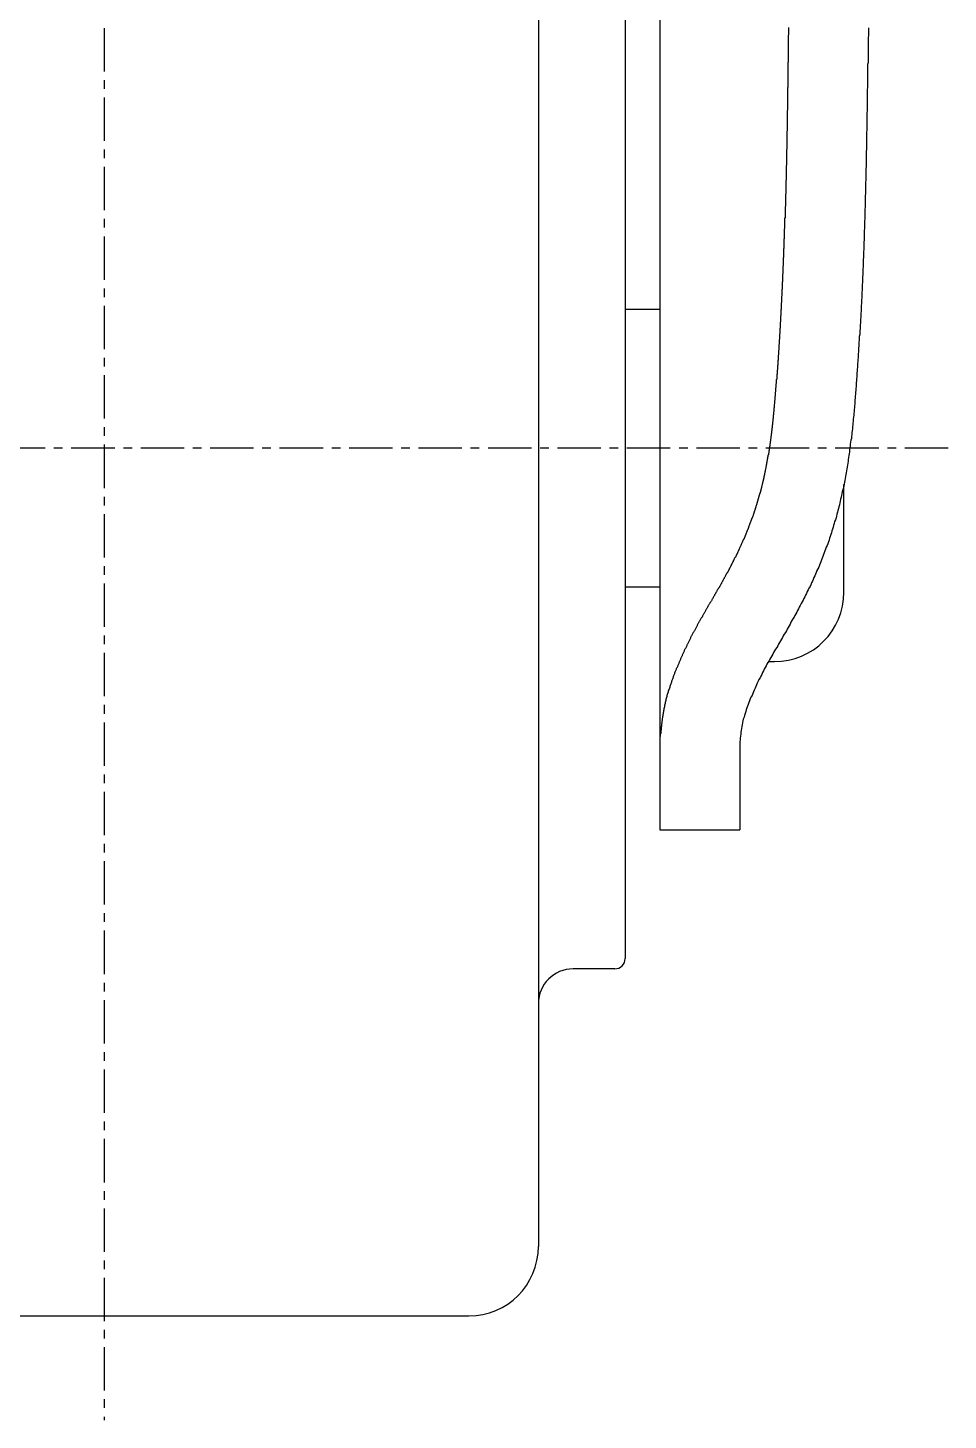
# Model space of a CAD drawing. Extents: x -3927 to -3717, y -591 to -307.
# Drawn here: x -3900 to -3873.5, y -493.6 to -453.49 of the extents above; entities that cross this region are included whole.
import ezdxf

# ---------------------------------------------------------------- set-up
doc = ezdxf.new("R2010")
doc.units = 0
doc.linetypes.add('CENTER', pattern=[2, 1.25, -0.25, 0.25, -0.25])
doc.layers.get('0').update_dxf_attribs({"linetype": 'CONTINUOUS'})
doc.layers.add('CENTER', color=1, linetype='CENTER')

msp = doc.modelspace()

# ---------------------------------------------------------------- linework, layer by layer
at = {"color": 7, "linetype": 'CONTINUOUS'}
for p, q in [((-3881.8, -425.799), (-3881.8, -476.599)), ((-3885.3, -442.599), (-3885.3, -488.599)), ((-3882.8, -450.899), (-3882.8, -480.299)), ((-3882.8, -461.599), (-3881.8, -461.599)), ((-3876.5, -469.749), (-3876.5, -466.646)), ((-3882.8, -469.599), (-3881.8, -469.599)), ((-3878.676, -471.749), (-3878.5, -471.749)), ((-3879.5, -474.118), (-3879.5, -476.599)), ((-3881.8, -476.599), (-3879.5, -476.599)), ((-3883.1, -480.599), (-3884.3, -480.599)), ((-3908.3, -490.599), (-3887.3, -490.599))]:
    msp.add_line(p, q, dxfattribs=at)
for points in [[(-3878.098, -453.481, 0), (-3878.098, -453.498, 0), (-3878.098, -453.514, 0), (-3878.098, -453.531, 0), (-3878.098, -453.547, 0), (-3878.098, -453.564, 0), (-3878.098, -453.581, 0), (-3878.098, -453.597, 0), (-3878.098, -453.614, 0), (-3878.098, -453.631, 0), (-3878.098, -453.647, 0), (-3878.098, -453.664, 0), (-3878.098, -453.68, 0), (-3878.098, -453.697, 0), (-3878.108, -453.714, 0), (-3878.108, -453.73, 0), (-3878.108, -453.747, 0), (-3878.108, -453.764, 0), (-3878.108, -453.78, 0), (-3878.108, -453.797, 0), (-3878.108, -453.814, 0), (-3878.108, -453.83, 0), (-3878.108, -453.847, 0), (-3878.108, -453.863, 0), (-3878.108, -453.88, 0), (-3878.108, -453.897, 0), (-3878.108, -453.913, 0), (-3878.108, -453.93, 0), (-3878.108, -453.946, 0), (-3878.108, -453.963, 0), (-3878.108, -453.98, 0), (-3878.108, -453.996, 0), (-3878.108, -454.013, 0), (-3878.108, -454.03, 0), (-3878.108, -454.046, 0), (-3878.108, -454.063, 0), (-3878.108, -454.079, 0), (-3878.108, -454.096, 0), (-3878.108, -454.113, 0), (-3878.108, -454.129, 0), (-3878.108, -454.146, 0), (-3878.108, -454.162, 0), (-3878.108, -454.179, 0), (-3878.108, -454.196, 0), (-3878.108, -454.212, 0), (-3878.108, -454.229, 0), (-3878.108, -454.245, 0), (-3878.108, -454.262, 0), (-3878.108, -454.279, 0), (-3878.108, -454.295, 0), (-3878.108, -454.312, 0), (-3878.108, -454.329, 0), (-3878.108, -454.345, 0), (-3878.108, -454.362, 0), (-3878.108, -454.378, 0), (-3878.108, -454.395, 0), (-3878.108, -454.411, 0), (-3878.108, -454.428, 0), (-3878.108, -454.445, 0), (-3878.108, -454.461, 0), (-3878.108, -454.478, 0), (-3878.118, -454.494, 0), (-3878.118, -454.511, 0), (-3878.118, -454.528, 0), (-3878.118, -454.544, 0), (-3878.118, -454.561, 0), (-3878.118, -454.577, 0), (-3878.118, -454.594, 0), (-3878.118, -454.611, 0), (-3878.118, -454.627, 0), (-3878.118, -454.644, 0), (-3878.118, -454.66, 0), (-3878.118, -454.677, 0), (-3878.118, -454.694, 0), (-3878.118, -454.71, 0), (-3878.118, -454.727, 0), (-3878.118, -454.743, 0), (-3878.118, -454.76, 0), (-3878.118, -454.776, 0), (-3878.118, -454.793, 0), (-3878.118, -454.81, 0), (-3878.118, -454.826, 0), (-3878.118, -454.843, 0), (-3878.118, -454.859, 0), (-3878.118, -454.876, 0), (-3878.118, -454.892, 0), (-3878.118, -454.909, 0), (-3878.118, -454.926, 0), (-3878.118, -454.942, 0), (-3878.118, -454.959, 0), (-3878.118, -454.975, 0), (-3878.118, -454.992, 0), (-3878.118, -455.008, 0), (-3878.118, -455.025, 0), (-3878.118, -455.042, 0), (-3878.118, -455.058, 0), (-3878.118, -455.075, 0), (-3878.118, -455.091, 0), (-3878.118, -455.108, 0), (-3878.118, -455.124, 0), (-3878.118, -455.141, 0), (-3878.118, -455.158, 0), (-3878.118, -455.174, 0), (-3878.118, -455.191, 0), (-3878.118, -455.207, 0), (-3878.128, -455.224, 0), (-3878.128, -455.24, 0), (-3878.128, -455.257, 0), (-3878.128, -455.273, 0), (-3878.128, -455.29, 0), (-3878.128, -455.307, 0), (-3878.128, -455.323, 0), (-3878.128, -455.34, 0), (-3878.128, -455.356, 0), (-3878.128, -455.373, 0), (-3878.128, -455.389, 0), (-3878.128, -455.406, 0), (-3878.128, -455.422, 0), (-3878.128, -455.439, 0), (-3878.128, -455.456, 0), (-3878.128, -455.472, 0), (-3878.128, -455.489, 0), (-3878.128, -455.505, 0), (-3878.128, -455.522, 0), (-3878.128, -455.538, 0), (-3878.128, -455.555, 0), (-3878.128, -455.571, 0), (-3878.128, -455.588, 0), (-3878.128, -455.604, 0), (-3878.128, -455.621, 0), (-3878.128, -455.637, 0), (-3878.128, -455.654, 0), (-3878.128, -455.671, 0), (-3878.128, -455.687, 0), (-3878.128, -455.704, 0), (-3878.128, -455.72, 0), (-3878.128, -455.737, 0), (-3878.128, -455.753, 0), (-3878.128, -455.77, 0), (-3878.128, -455.786, 0), (-3878.128, -455.803, 0), (-3878.128, -455.819, 0), (-3878.128, -455.836, 0), (-3878.128, -455.852, 0), (-3878.128, -455.869, 0), (-3878.138, -455.885, 0), (-3878.138, -455.902, 0), (-3878.138, -455.919, 0), (-3878.138, -455.935, 0), (-3878.138, -455.952, 0), (-3878.138, -455.968, 0), (-3878.138, -455.985, 0), (-3878.138, -456.001, 0), (-3878.138, -456.018, 0), (-3878.138, -456.034, 0), (-3878.138, -456.051, 0), (-3878.138, -456.067, 0), (-3878.138, -456.084, 0), (-3878.138, -456.1, 0), (-3878.138, -456.117, 0), (-3878.138, -456.133, 0), (-3878.138, -456.15, 0), (-3878.138, -456.166, 0), (-3878.138, -456.183, 0), (-3878.138, -456.199, 0), (-3878.138, -456.216, 0), (-3878.138, -456.232, 0), (-3878.138, -456.249, 0), (-3878.138, -456.265, 0), (-3878.138, -456.282, 0), (-3878.138, -456.298, 0), (-3878.138, -456.315, 0), (-3878.138, -456.331, 0), (-3878.138, -456.348, 0), (-3878.138, -456.364, 0), (-3878.138, -456.381, 0), (-3878.138, -456.397, 0), (-3878.138, -456.414, 0), (-3878.138, -456.43, 0), (-3878.138, -456.447, 0), (-3878.138, -456.463, 0), (-3878.148, -456.48, 0), (-3878.148, -456.496, 0), (-3878.148, -456.513, 0), (-3878.148, -456.529, 0), (-3878.148, -456.546, 0), (-3878.148, -456.562, 0), (-3878.148, -456.579, 0), (-3878.148, -456.595, 0), (-3878.148, -456.612, 0), (-3878.148, -456.628, 0), (-3878.148, -456.645, 0), (-3878.148, -456.661, 0), (-3878.148, -456.678, 0), (-3878.148, -456.694, 0), (-3878.148, -456.711, 0), (-3878.148, -456.727, 0), (-3878.148, -456.744, 0), (-3878.148, -456.76, 0), (-3878.148, -456.777, 0), (-3878.148, -456.793, 0), (-3878.148, -456.81, 0), (-3878.148, -456.826, 0), (-3878.148, -456.843, 0), (-3878.148, -456.859, 0), (-3878.148, -456.876, 0), (-3878.148, -456.892, 0), (-3878.148, -456.909, 0), (-3878.148, -456.925, 0), (-3878.148, -456.942, 0), (-3878.148, -456.958, 0), (-3878.148, -456.974, 0), (-3878.148, -456.991, 0), (-3878.158, -457.007, 0), (-3878.158, -457.024, 0), (-3878.158, -457.04, 0), (-3878.158, -457.057, 0), (-3878.158, -457.073, 0), (-3878.158, -457.09, 0), (-3878.158, -457.106, 0), (-3878.158, -457.123, 0), (-3878.158, -457.139, 0), (-3878.158, -457.156, 0), (-3878.158, -457.172, 0), (-3878.158, -457.189, 0), (-3878.158, -457.205, 0), (-3878.158, -457.222, 0), (-3878.158, -457.238, 0), (-3878.158, -457.254, 0), (-3878.158, -457.271, 0), (-3878.158, -457.287, 0), (-3878.158, -457.304, 0), (-3878.158, -457.32, 0), (-3878.158, -457.337, 0), (-3878.158, -457.353, 0), (-3878.158, -457.37, 0), (-3878.158, -457.386, 0), (-3878.158, -457.403, 0), (-3878.158, -457.419, 0), (-3878.158, -457.435, 0), (-3878.158, -457.452, 0), (-3878.168, -457.468, 0), (-3878.168, -457.485, 0), (-3878.168, -457.501, 0), (-3878.168, -457.518, 0), (-3878.168, -457.534, 0), (-3878.168, -457.551, 0), (-3878.168, -457.567, 0), (-3878.168, -457.583, 0), (-3878.168, -457.6, 0), (-3878.168, -457.616, 0), (-3878.168, -457.633, 0), (-3878.168, -457.649, 0), (-3878.168, -457.666, 0), (-3878.168, -457.682, 0), (-3878.168, -457.699, 0), (-3878.168, -457.715, 0), (-3878.168, -457.731, 0), (-3878.168, -457.748, 0), (-3878.168, -457.764, 0), (-3878.168, -457.781, 0), (-3878.168, -457.797, 0), (-3878.168, -457.814, 0), (-3878.168, -457.83, 0), (-3878.168, -457.846, 0), (-3878.168, -457.863, 0), (-3878.168, -457.879, 0), (-3878.178, -457.896, 0), (-3878.178, -457.912, 0), (-3878.178, -457.929, 0), (-3878.178, -457.945, 0), (-3878.178, -457.961, 0), (-3878.178, -457.978, 0), (-3878.178, -457.994, 0), (-3878.178, -458.011, 0), (-3878.178, -458.027, 0), (-3878.178, -458.044, 0), (-3878.178, -458.06, 0), (-3878.178, -458.076, 0), (-3878.178, -458.093, 0), (-3878.178, -458.109, 0), (-3878.178, -458.126, 0), (-3878.178, -458.142, 0), (-3878.178, -458.159, 0), (-3878.178, -458.175, 0), (-3878.178, -458.191, 0), (-3878.178, -458.208, 0), (-3878.178, -458.224, 0), (-3878.178, -458.241, 0), (-3878.178, -458.257, 0), (-3878.178, -458.273, 0), (-3878.188, -458.29, 0), (-3878.188, -458.306, 0), (-3878.188, -458.323, 0), (-3878.188, -458.339, 0), (-3878.188, -458.355, 0), (-3878.188, -458.372, 0), (-3878.188, -458.388, 0), (-3878.188, -458.405, 0), (-3878.188, -458.421, 0), (-3878.188, -458.437, 0), (-3878.188, -458.454, 0), (-3878.188, -458.47, 0), (-3878.188, -458.487, 0), (-3878.188, -458.503, 0), (-3878.188, -458.519, 0), (-3878.188, -458.536, 0), (-3878.188, -458.552, 0), (-3878.188, -458.569, 0), (-3878.188, -458.585, 0), (-3878.188, -458.601, 0), (-3878.188, -458.618, 0), (-3878.188, -458.634, 0), (-3878.198, -458.651, 0), (-3878.198, -458.667, 0), (-3878.198, -458.683, 0), (-3878.198, -458.7, 0), (-3878.198, -458.716, 0), (-3878.198, -458.733, 0), (-3878.198, -458.749, 0), (-3878.198, -458.765, 0), (-3878.198, -458.782, 0), (-3878.198, -458.798, 0), (-3878.198, -458.814, 0), (-3878.198, -458.831, 0), (-3878.198, -458.847, 0), (-3878.198, -458.864, 0), (-3878.198, -458.88, 0), (-3878.198, -458.896, 0), (-3878.198, -458.913, 0), (-3878.198, -458.929, 0), (-3878.198, -458.946, 0), (-3878.198, -458.962, 0), (-3878.208, -458.978, 0), (-3878.208, -458.995, 0), (-3878.208, -459.011, 0), (-3878.208, -459.027, 0), (-3878.208, -459.044, 0), (-3878.208, -459.06, 0), (-3878.208, -459.077, 0), (-3878.208, -459.093, 0), (-3878.208, -459.109, 0), (-3878.208, -459.126, 0), (-3878.208, -459.142, 0), (-3878.208, -459.158, 0), (-3878.208, -459.175, 0), (-3878.208, -459.191, 0), (-3878.208, -459.207, 0), (-3878.208, -459.224, 0), (-3878.208, -459.24, 0), (-3878.208, -459.257, 0), (-3878.208, -459.273, 0), (-3878.218, -459.289, 0), (-3878.218, -459.306, 0), (-3878.218, -459.322, 0), (-3878.218, -459.338, 0), (-3878.218, -459.355, 0), (-3878.218, -459.371, 0), (-3878.218, -459.387, 0), (-3878.218, -459.404, 0), (-3878.218, -459.42, 0), (-3878.218, -459.436, 0), (-3878.218, -459.453, 0), (-3878.218, -459.469, 0), (-3878.218, -459.486, 0), (-3878.218, -459.502, 0), (-3878.218, -459.518, 0), (-3878.218, -459.535, 0), (-3878.218, -459.551, 0), (-3878.218, -459.567, 0), (-3878.228, -459.584, 0), (-3878.228, -459.6, 0), (-3878.228, -459.616, 0), (-3878.228, -459.633, 0), (-3878.228, -459.649, 0), (-3878.228, -459.665, 0), (-3878.228, -459.682, 0), (-3878.228, -459.698, 0), (-3878.228, -459.714, 0), (-3878.228, -459.731, 0), (-3878.228, -459.747, 0), (-3878.228, -459.763, 0), (-3878.228, -459.78, 0), (-3878.228, -459.796, 0), (-3878.228, -459.812, 0), (-3878.228, -459.829, 0), (-3878.228, -459.845, 0), (-3878.238, -459.861, 0), (-3878.238, -459.878, 0), (-3878.238, -459.894, 0), (-3878.238, -459.91, 0), (-3878.238, -459.927, 0), (-3878.238, -459.943, 0), (-3878.238, -459.959, 0), (-3878.238, -459.976, 0), (-3878.238, -459.992, 0), (-3878.238, -460.008, 0), (-3878.238, -460.025, 0), (-3878.238, -460.041, 0), (-3878.238, -460.057, 0), (-3878.238, -460.074, 0), (-3878.238, -460.09, 0), (-3878.238, -460.106, 0), (-3878.248, -460.123, 0), (-3878.248, -460.139, 0), (-3878.248, -460.155, 0), (-3878.248, -460.171, 0), (-3878.248, -460.188, 0), (-3878.248, -460.204, 0), (-3878.248, -460.22, 0), (-3878.248, -460.237, 0), (-3878.248, -460.253, 0), (-3878.248, -460.269, 0), (-3878.248, -460.286, 0), (-3878.248, -460.302, 0), (-3878.248, -460.318, 0), (-3878.248, -460.335, 0), (-3878.248, -460.351, 0), (-3878.258, -460.367, 0), (-3878.258, -460.383, 0), (-3878.258, -460.4, 0), (-3878.258, -460.416, 0), (-3878.258, -460.432, 0), (-3878.258, -460.449, 0), (-3878.258, -460.465, 0), (-3878.258, -460.481, 0), (-3878.258, -460.498, 0), (-3878.258, -460.514, 0), (-3878.258, -460.53, 0), (-3878.258, -460.546, 0), (-3878.258, -460.563, 0), (-3878.258, -460.579, 0), (-3878.268, -460.595, 0), (-3878.268, -460.612, 0), (-3878.268, -460.628, 0), (-3878.268, -460.644, 0), (-3878.268, -460.661, 0), (-3878.268, -460.677, 0), (-3878.268, -460.693, 0), (-3878.268, -460.709, 0), (-3878.268, -460.726, 0), (-3878.268, -460.742, 0), (-3878.268, -460.758, 0), (-3878.268, -460.775, 0), (-3878.268, -460.791, 0), (-3878.268, -460.807, 0), (-3878.278, -460.823, 0), (-3878.278, -460.84, 0), (-3878.278, -460.856, 0), (-3878.278, -460.872, 0), (-3878.278, -460.889, 0), (-3878.278, -460.905, 0), (-3878.278, -460.921, 0), (-3878.278, -460.937, 0), (-3878.278, -460.954, 0), (-3878.278, -460.97, 0), (-3878.278, -460.986, 0), (-3878.278, -461.002, 0), (-3878.278, -461.019, 0), (-3878.288, -461.035, 0), (-3878.288, -461.051, 0), (-3878.288, -461.068, 0), (-3878.288, -461.084, 0), (-3878.288, -461.1, 0), (-3878.288, -461.116, 0), (-3878.288, -461.133, 0), (-3878.288, -461.149, 0), (-3878.288, -461.165, 0), (-3878.288, -461.181, 0), (-3878.288, -461.198, 0), (-3878.288, -461.214, 0), (-3878.298, -461.23, 0), (-3878.298, -461.246, 0), (-3878.298, -461.263, 0), (-3878.298, -461.279, 0), (-3878.298, -461.295, 0), (-3878.298, -461.312, 0), (-3878.298, -461.328, 0), (-3878.298, -461.344, 0), (-3878.298, -461.36, 0), (-3878.298, -461.377, 0), (-3878.298, -461.393, 0), (-3878.298, -461.409, 0), (-3878.308, -461.425, 0), (-3878.308, -461.442, 0), (-3878.308, -461.458, 0), (-3878.308, -461.474, 0), (-3878.308, -461.49, 0), (-3878.308, -461.507, 0), (-3878.308, -461.523, 0), (-3878.308, -461.539, 0), (-3878.308, -461.555, 0), (-3878.308, -461.572, 0), (-3878.308, -461.588, 0), (-3878.308, -461.604, 0), (-3878.318, -461.62, 0), (-3878.318, -461.636, 0), (-3878.318, -461.653, 0), (-3878.318, -461.669, 0), (-3878.318, -461.685, 0), (-3878.318, -461.701, 0), (-3878.318, -461.718, 0), (-3878.318, -461.734, 0), (-3878.318, -461.75, 0), (-3878.318, -461.766, 0), (-3878.318, -461.783, 0), (-3878.328, -461.799, 0), (-3878.328, -461.815, 0), (-3878.328, -461.831, 0), (-3878.328, -461.848, 0), (-3878.328, -461.864, 0), (-3878.328, -461.88, 0), (-3878.328, -461.896, 0), (-3878.328, -461.912, 0), (-3878.328, -461.929, 0), (-3878.328, -461.945, 0), (-3878.328, -461.961, 0), (-3878.338, -461.977, 0), (-3878.338, -461.994, 0), (-3878.338, -462.01, 0), (-3878.338, -462.026, 0), (-3878.338, -462.042, 0), (-3878.338, -462.058, 0), (-3878.338, -462.075, 0), (-3878.338, -462.091, 0), (-3878.338, -462.107, 0), (-3878.338, -462.123, 0), (-3878.338, -462.14, 0), (-3878.348, -462.156, 0), (-3878.348, -462.172, 0), (-3878.348, -462.188, 0), (-3878.348, -462.204, 0), (-3878.348, -462.221, 0), (-3878.348, -462.237, 0), (-3878.348, -462.253, 0), (-3878.348, -462.269, 0), (-3878.348, -462.285, 0), (-3878.348, -462.302, 0), (-3878.358, -462.318, 0), (-3878.358, -462.334, 0), (-3878.358, -462.35, 0), (-3878.358, -462.366, 0), (-3878.358, -462.383, 0), (-3878.358, -462.399, 0), (-3878.358, -462.415, 0), (-3878.358, -462.431, 0), (-3878.358, -462.447, 0), (-3878.358, -462.464, 0), (-3878.368, -462.48, 0), (-3878.368, -462.496, 0), (-3878.368, -462.512, 0), (-3878.368, -462.528, 0), (-3878.368, -462.545, 0), (-3878.368, -462.561, 0), (-3878.368, -462.577, 0), (-3878.368, -462.593, 0), (-3878.368, -462.609, 0), (-3878.378, -462.626, 0), (-3878.378, -462.642, 0), (-3878.378, -462.658, 0), (-3878.378, -462.674, 0), (-3878.378, -462.69, 0), (-3878.378, -462.707, 0), (-3878.378, -462.723, 0), (-3878.378, -462.739, 0), (-3878.378, -462.755, 0), (-3878.378, -462.771, 0), (-3878.388, -462.787, 0), (-3878.388, -462.804, 0), (-3878.388, -462.82, 0), (-3878.388, -462.836, 0), (-3878.388, -462.852, 0), (-3878.388, -462.868, 0), (-3878.388, -462.885, 0), (-3878.388, -462.901, 0), (-3878.388, -462.917, 0), (-3878.398, -462.933, 0), (-3878.398, -462.949, 0), (-3878.398, -462.965, 0), (-3878.398, -462.982, 0), (-3878.398, -462.998, 0), (-3878.398, -463.014, 0), (-3878.398, -463.03, 0), (-3878.398, -463.046, 0), (-3878.398, -463.062, 0), (-3878.408, -463.079, 0), (-3878.408, -463.095, 0), (-3878.408, -463.111, 0), (-3878.408, -463.127, 0), (-3878.408, -463.143, 0), (-3878.408, -463.159, 0), (-3878.408, -463.176, 0), (-3878.408, -463.192, 0), (-3878.408, -463.208, 0), (-3878.418, -463.224, 0), (-3878.418, -463.24, 0), (-3878.418, -463.256, 0), (-3878.418, -463.273, 0), (-3878.418, -463.289, 0), (-3878.418, -463.305, 0), (-3878.418, -463.321, 0), (-3878.418, -463.337, 0), (-3878.428, -463.353, 0), (-3878.428, -463.369, 0), (-3878.428, -463.386, 0), (-3878.428, -463.402, 0), (-3878.428, -463.418, 0), (-3878.428, -463.434, 0), (-3878.428, -463.45, 0), (-3878.428, -463.466, 0), (-3878.438, -463.482, 0), (-3878.438, -463.499, 0), (-3878.438, -463.515, 0), (-3878.438, -463.531, 0), (-3878.438, -463.547, 0), (-3878.438, -463.563, 0), (-3878.438, -463.579, 0), (-3878.438, -463.595, 0), (-3878.438, -463.612, 0), (-3878.448, -463.628, 0), (-3878.448, -463.644, 0), (-3878.448, -463.66, 0), (-3878.448, -463.676, 0), (-3878.448, -463.692, 0), (-3878.448, -463.708, 0), (-3878.448, -463.724, 0), (-3878.448, -463.74, 0), (-3878.458, -463.756, 0), (-3878.458, -463.772, 0), (-3878.458, -463.789, 0), (-3878.458, -463.805, 0), (-3878.458, -463.821, 0), (-3878.458, -463.837, 0), (-3878.458, -463.853, 0), (-3878.468, -463.869, 0), (-3878.468, -463.885, 0), (-3878.468, -463.901, 0), (-3878.468, -463.917, 0), (-3878.468, -463.932, 0), (-3878.468, -463.948, 0), (-3878.468, -463.964, 0), (-3878.468, -463.98, 0), (-3878.478, -463.996, 0), (-3878.478, -464.012, 0), (-3878.478, -464.028, 0), (-3878.478, -464.044, 0), (-3878.478, -464.06, 0), (-3878.478, -464.076, 0), (-3878.478, -464.091, 0), (-3878.478, -464.107, 0), (-3878.488, -464.123, 0), (-3878.488, -464.139, 0), (-3878.488, -464.155, 0), (-3878.488, -464.17, 0), (-3878.488, -464.186, 0), (-3878.488, -464.202, 0), (-3878.488, -464.218, 0), (-3878.498, -464.233, 0), (-3878.498, -464.249, 0), (-3878.498, -464.265, 0), (-3878.498, -464.281, 0), (-3878.498, -464.296, 0), (-3878.498, -464.312, 0), (-3878.498, -464.327, 0), (-3878.508, -464.343, 0), (-3878.508, -464.359, 0), (-3878.508, -464.374, 0), (-3878.508, -464.39, 0), (-3878.508, -464.405, 0), (-3878.508, -464.421, 0), (-3878.508, -464.436, 0), (-3878.518, -464.452, 0), (-3878.518, -464.467, 0), (-3878.518, -464.483, 0), (-3878.518, -464.498, 0), (-3878.518, -464.514, 0), (-3878.518, -464.529, 0), (-3878.518, -464.544, 0), (-3878.528, -464.56, 0), (-3878.528, -464.575, 0), (-3878.528, -464.59, 0), (-3878.528, -464.606, 0), (-3878.528, -464.621, 0), (-3878.528, -464.636, 0), (-3878.538, -464.652, 0), (-3878.538, -464.667, 0), (-3878.538, -464.682, 0), (-3878.538, -464.697, 0), (-3878.538, -464.713, 0), (-3878.538, -464.728, 0), (-3878.538, -464.743, 0), (-3878.548, -464.758, 0), (-3878.548, -464.773, 0), (-3878.548, -464.788, 0), (-3878.548, -464.804, 0), (-3878.548, -464.819, 0), (-3878.548, -464.834, 0), (-3878.558, -464.849, 0), (-3878.558, -464.864, 0), (-3878.558, -464.879, 0), (-3878.558, -464.894, 0), (-3878.558, -464.909, 0), (-3878.558, -464.924, 0), (-3878.568, -464.939, 0), (-3878.568, -464.954, 0), (-3878.568, -464.969, 0), (-3878.568, -464.984, 0), (-3878.568, -464.999, 0), (-3878.568, -465.013, 0), (-3878.578, -465.028, 0), (-3878.578, -465.043, 0), (-3878.578, -465.058, 0), (-3878.578, -465.073, 0), (-3878.578, -465.088, 0), (-3878.588, -465.102, 0), (-3878.588, -465.117, 0), (-3878.588, -465.132, 0), (-3878.588, -465.147, 0), (-3878.588, -465.162, 0), (-3878.588, -465.176, 0), (-3878.598, -465.191, 0), (-3878.598, -465.206, 0), (-3878.598, -465.22, 0), (-3878.598, -465.235, 0), (-3878.598, -465.25, 0), (-3878.608, -465.264, 0), (-3878.608, -465.279, 0), (-3878.608, -465.293, 0), (-3878.608, -465.308, 0), (-3878.608, -465.322, 0), (-3878.618, -465.337, 0), (-3878.618, -465.352, 0), (-3878.618, -465.366, 0), (-3878.618, -465.38, 0), (-3878.618, -465.395, 0), (-3878.628, -465.409, 0), (-3878.628, -465.424, 0), (-3878.628, -465.438, 0), (-3878.628, -465.453, 0), (-3878.628, -465.467, 0), (-3878.638, -465.481, 0), (-3878.638, -465.496, 0), (-3878.638, -465.51, 0), (-3878.638, -465.524, 0), (-3878.638, -465.539, 0), (-3878.648, -465.553, 0), (-3878.648, -465.567, 0), (-3878.648, -465.581, 0), (-3878.648, -465.596, 0), (-3878.648, -465.61, 0), (-3878.658, -465.624, 0), (-3878.658, -465.638, 0), (-3878.658, -465.652, 0), (-3878.658, -465.666, 0), (-3878.668, -465.681, 0), (-3878.668, -465.695, 0), (-3878.668, -465.709, 0), (-3878.668, -465.723, 0), (-3878.668, -465.737, 0), (-3878.678, -465.751, 0), (-3878.678, -465.765, 0), (-3878.678, -465.779, 0), (-3878.678, -465.793, 0), (-3878.688, -465.807, 0), (-3878.688, -465.821, 0), (-3878.688, -465.835, 0), (-3878.688, -465.849, 0), (-3878.698, -465.862, 0), (-3878.698, -465.876, 0), (-3878.698, -465.89, 0), (-3878.698, -465.904, 0), (-3878.708, -465.918, 0), (-3878.708, -465.932, 0), (-3878.708, -465.945, 0), (-3878.708, -465.959, 0), (-3878.718, -465.973, 0), (-3878.718, -465.987, 0), (-3878.718, -466.001, 0), (-3878.718, -466.014, 0), (-3878.728, -466.028, 0), (-3878.728, -466.042, 0), (-3878.728, -466.055, 0), (-3878.728, -466.069, 0), (-3878.738, -466.083, 0), (-3878.738, -466.096, 0), (-3878.738, -466.11, 0), (-3878.738, -466.124, 0), (-3878.748, -466.137, 0), (-3878.748, -466.151, 0), (-3878.748, -466.165, 0), (-3878.748, -466.178, 0), (-3878.758, -466.192, 0), (-3878.758, -466.205, 0), (-3878.758, -466.219, 0), (-3878.768, -466.232, 0), (-3878.768, -466.246, 0), (-3878.768, -466.259, 0), (-3878.768, -466.273, 0), (-3878.778, -466.286, 0), (-3878.778, -466.3, 0), (-3878.778, -466.313, 0), (-3878.788, -466.327, 0), (-3878.788, -466.34, 0), (-3878.788, -466.354, 0), (-3878.788, -466.367, 0), (-3878.798, -466.381, 0), (-3878.798, -466.394, 0), (-3878.798, -466.407, 0), (-3878.808, -466.421, 0), (-3878.808, -466.434, 0), (-3878.808, -466.448, 0), (-3878.808, -466.461, 0), (-3878.818, -466.474, 0), (-3878.818, -466.488, 0), (-3878.818, -466.501, 0), (-3878.828, -466.514, 0), (-3878.828, -466.528, 0), (-3878.828, -466.541, 0), (-3878.838, -466.554, 0), (-3878.838, -466.568, 0), (-3878.838, -466.581, 0), (-3878.848, -466.594, 0), (-3878.848, -466.607, 0), (-3878.848, -466.621, 0), (-3878.858, -466.634, 0), (-3878.858, -466.647, 0), (-3878.858, -466.661, 0), (-3878.868, -466.674, 0), (-3878.868, -466.687, 0), (-3878.868, -466.7, 0), (-3878.878, -466.714, 0), (-3878.878, -466.727, 0), (-3878.878, -466.74, 0), (-3878.888, -466.753, 0), (-3878.888, -466.766, 0), (-3878.888, -466.78, 0), (-3878.898, -466.793, 0), (-3878.898, -466.806, 0), (-3878.898, -466.819, 0), (-3878.908, -466.832, 0), (-3878.908, -466.845, 0), (-3878.908, -466.859, 0), (-3878.918, -466.872, 0), (-3878.918, -466.885, 0), (-3878.918, -466.898, 0), (-3878.928, -466.911, 0), (-3878.928, -466.924, 0), (-3878.928, -466.937, 0), (-3878.938, -466.95, 0), (-3878.938, -466.963, 0), (-3878.948, -466.977, 0), (-3878.948, -466.99, 0), (-3878.948, -467.003, 0), (-3878.958, -467.016, 0), (-3878.958, -467.029, 0), (-3878.958, -467.042, 0), (-3878.968, -467.055, 0), (-3878.968, -467.068, 0), (-3878.978, -467.081, 0), (-3878.978, -467.094, 0), (-3878.978, -467.107, 0), (-3878.988, -467.12, 0), (-3878.988, -467.133, 0), (-3878.998, -467.146, 0), (-3878.998, -467.159, 0), (-3878.998, -467.172, 0), (-3879.008, -467.184, 0), (-3879.008, -467.197, 0), (-3879.008, -467.21, 0), (-3879.018, -467.223, 0), (-3879.018, -467.236, 0), (-3879.028, -467.249, 0), (-3879.028, -467.262, 0), (-3879.038, -467.275, 0), (-3879.038, -467.288, 0), (-3879.038, -467.3, 0), (-3879.048, -467.313, 0), (-3879.048, -467.326, 0), (-3879.058, -467.339, 0), (-3879.058, -467.352, 0), (-3879.058, -467.364, 0), (-3879.068, -467.377, 0), (-3879.068, -467.39, 0), (-3879.078, -467.403, 0), (-3879.078, -467.415, 0), (-3879.088, -467.428, 0), (-3879.088, -467.441, 0), (-3879.088, -467.454, 0), (-3879.098, -467.466, 0), (-3879.098, -467.479, 0), (-3879.108, -467.492, 0), (-3879.108, -467.504, 0), (-3879.118, -467.517, 0), (-3879.118, -467.53, 0), (-3879.118, -467.542, 0), (-3879.128, -467.555, 0), (-3879.128, -467.568, 0), (-3879.138, -467.58, 0), (-3879.138, -467.593, 0), (-3879.148, -467.605, 0), (-3879.148, -467.618, 0), (-3879.158, -467.631, 0), (-3879.158, -467.643, 0), (-3879.158, -467.656, 0), (-3879.168, -467.668, 0), (-3879.168, -467.681, 0), (-3879.178, -467.694, 0), (-3879.178, -467.706, 0), (-3879.188, -467.719, 0), (-3879.188, -467.731, 0), (-3879.198, -467.744, 0), (-3879.198, -467.756, 0), (-3879.208, -467.769, 0), (-3879.208, -467.782, 0), (-3879.218, -467.794, 0), (-3879.218, -467.807, 0), (-3879.228, -467.819, 0), (-3879.228, -467.832, 0), (-3879.238, -467.844, 0), (-3879.238, -467.857, 0), (-3879.248, -467.869, 0), (-3879.248, -467.882, 0), (-3879.248, -467.894, 0), (-3879.258, -467.907, 0), (-3879.258, -467.92, 0), (-3879.268, -467.932, 0), (-3879.268, -467.945, 0), (-3879.278, -467.957, 0), (-3879.288, -467.97, 0), (-3879.288, -467.982, 0), (-3879.298, -467.995, 0), (-3879.298, -468.007, 0), (-3879.308, -468.02, 0), (-3879.308, -468.032, 0), (-3879.318, -468.045, 0), (-3879.318, -468.058, 0), (-3879.328, -468.07, 0), (-3879.328, -468.083, 0), (-3879.338, -468.095, 0), (-3879.338, -468.108, 0), (-3879.348, -468.12, 0), (-3879.348, -468.133, 0), (-3879.358, -468.145, 0), (-3879.358, -468.158, 0), (-3879.368, -468.17, 0), (-3879.368, -468.183, 0), (-3879.378, -468.195, 0), (-3879.378, -468.208, 0), (-3879.388, -468.221, 0), (-3879.398, -468.233, 0), (-3879.398, -468.246, 0), (-3879.408, -468.258, 0), (-3879.408, -468.271, 0), (-3879.418, -468.283, 0), (-3879.418, -468.296, 0), (-3879.428, -468.308, 0), (-3879.428, -468.321, 0), (-3879.438, -468.333, 0), (-3879.448, -468.346, 0), (-3879.448, -468.359, 0), (-3879.458, -468.371, 0), (-3879.458, -468.384, 0), (-3879.468, -468.396, 0), (-3879.468, -468.409, 0), (-3879.478, -468.421, 0), (-3879.488, -468.434, 0), (-3879.488, -468.447, 0), (-3879.498, -468.459, 0), (-3879.498, -468.472, 0), (-3879.508, -468.484, 0), (-3879.518, -468.497, 0), (-3879.518, -468.509, 0), (-3879.528, -468.522, 0), (-3879.528, -468.535, 0), (-3879.538, -468.547, 0), (-3879.538, -468.56, 0), (-3879.548, -468.572, 0), (-3879.558, -468.585, 0), (-3879.558, -468.598, 0), (-3879.568, -468.61, 0), (-3879.568, -468.623, 0), (-3879.578, -468.635, 0), (-3879.588, -468.648, 0), (-3879.588, -468.661, 0), (-3879.598, -468.673, 0), (-3879.608, -468.686, 0), (-3879.608, -468.699, 0), (-3879.618, -468.711, 0), (-3879.618, -468.724, 0), (-3879.628, -468.736, 0), (-3879.638, -468.749, 0), (-3879.638, -468.762, 0), (-3879.648, -468.774, 0), (-3879.658, -468.787, 0), (-3879.658, -468.8, 0), (-3879.668, -468.812, 0), (-3879.668, -468.825, 0), (-3879.678, -468.838, 0), (-3879.688, -468.85, 0), (-3879.688, -468.863, 0), (-3879.698, -468.876, 0), (-3879.708, -468.888, 0), (-3879.708, -468.901, 0), (-3879.718, -468.914, 0), (-3879.728, -468.927, 0), (-3879.728, -468.939, 0), (-3879.738, -468.952, 0), (-3879.748, -468.965, 0), (-3879.748, -468.977, 0), (-3879.758, -468.99, 0), (-3879.768, -469.003, 0), (-3879.768, -469.016, 0), (-3879.778, -469.028, 0), (-3879.788, -469.041, 0), (-3879.788, -469.054, 0), (-3879.798, -469.067, 0), (-3879.808, -469.08, 0), (-3879.808, -469.092, 0), (-3879.818, -469.105, 0), (-3879.828, -469.118, 0), (-3879.828, -469.131, 0), (-3879.838, -469.144, 0), (-3879.848, -469.157, 0), (-3879.848, -469.17, 0), (-3879.858, -469.182, 0), (-3879.868, -469.195, 0), (-3879.878, -469.208, 0), (-3879.878, -469.221, 0), (-3879.888, -469.234, 0), (-3879.898, -469.247, 0), (-3879.898, -469.26, 0), (-3879.908, -469.273, 0), (-3879.918, -469.286, 0), (-3879.918, -469.299, 0), (-3879.928, -469.312, 0), (-3879.938, -469.325, 0), (-3879.948, -469.338, 0), (-3879.948, -469.351, 0), (-3879.958, -469.364, 0), (-3879.968, -469.377, 0), (-3879.978, -469.39, 0), (-3879.978, -469.404, 0), (-3879.988, -469.417, 0), (-3879.998, -469.43, 0), (-3879.998, -469.443, 0), (-3880.008, -469.456, 0), (-3880.018, -469.469, 0), (-3880.028, -469.483, 0), (-3880.028, -469.496, 0), (-3880.038, -469.509, 0), (-3880.048, -469.522, 0), (-3880.058, -469.535, 0), (-3880.058, -469.549, 0), (-3880.068, -469.562, 0), (-3880.078, -469.575, 0), (-3880.088, -469.588, 0), (-3880.088, -469.602, 0), (-3880.098, -469.615, 0), (-3880.108, -469.628, 0), (-3880.118, -469.641, 0), (-3880.118, -469.655, 0), (-3880.128, -469.668, 0), (-3880.138, -469.681, 0), (-3880.148, -469.695, 0), (-3880.158, -469.708, 0), (-3880.158, -469.722, 0), (-3880.168, -469.735, 0), (-3880.178, -469.749, 0), (-3880.188, -469.762, 0), (-3880.188, -469.776, 0), (-3880.198, -469.789, 0), (-3880.208, -469.803, 0), (-3880.218, -469.816, 0), (-3880.228, -469.83, 0), (-3880.228, -469.844, 0), (-3880.238, -469.857, 0), (-3880.248, -469.871, 0), (-3880.258, -469.885, 0), (-3880.268, -469.899, 0), (-3880.268, -469.913, 0), (-3880.278, -469.926, 0), (-3880.288, -469.94, 0), (-3880.298, -469.954, 0), (-3880.308, -469.968, 0), (-3880.308, -469.982, 0), (-3880.318, -469.997, 0), (-3880.328, -470.011, 0), (-3880.338, -470.025, 0), (-3880.348, -470.039, 0), (-3880.358, -470.054, 0), (-3880.358, -470.068, 0), (-3880.368, -470.082, 0), (-3880.378, -470.097, 0), (-3880.388, -470.112, 0), (-3880.398, -470.126, 0), (-3880.408, -470.141, 0), (-3880.418, -470.156, 0), (-3880.418, -470.17, 0), (-3880.428, -470.185, 0), (-3880.438, -470.2, 0), (-3880.448, -470.215, 0), (-3880.458, -470.23, 0), (-3880.468, -470.245, 0), (-3880.478, -470.261, 0), (-3880.488, -470.276, 0), (-3880.488, -470.291, 0), (-3880.498, -470.307, 0), (-3880.508, -470.322, 0), (-3880.518, -470.338, 0), (-3880.528, -470.353, 0), (-3880.538, -470.369, 0), (-3880.548, -470.385, 0), (-3880.558, -470.401, 0), (-3880.568, -470.417, 0), (-3880.578, -470.433, 0), (-3880.578, -470.449, 0), (-3880.588, -470.465, 0), (-3880.598, -470.481, 0), (-3880.608, -470.497, 0), (-3880.618, -470.514, 0), (-3880.628, -470.53, 0), (-3880.638, -470.547, 0), (-3880.648, -470.564, 0), (-3880.658, -470.58, 0), (-3880.668, -470.597, 0), (-3880.678, -470.614, 0), (-3880.688, -470.631, 0), (-3880.698, -470.648, 0), (-3880.708, -470.665, 0), (-3880.718, -470.682, 0), (-3880.728, -470.699, 0), (-3880.728, -470.717, 0), (-3880.738, -470.734, 0), (-3880.748, -470.752, 0), (-3880.758, -470.769, 0), (-3880.768, -470.787, 0), (-3880.778, -470.804, 0), (-3880.788, -470.822, 0), (-3880.798, -470.84, 0), (-3880.808, -470.858, 0), (-3880.818, -470.876, 0), (-3880.828, -470.894, 0), (-3880.838, -470.912, 0), (-3880.848, -470.93, 0), (-3880.858, -470.948, 0), (-3880.868, -470.966, 0), (-3880.878, -470.985, 0), (-3880.888, -471.003, 0), (-3880.898, -471.021, 0), (-3880.908, -471.04, 0), (-3880.918, -471.058, 0), (-3880.918, -471.077, 0), (-3880.928, -471.095, 0), (-3880.938, -471.114, 0), (-3880.948, -471.132, 0), (-3880.958, -471.15, 0), (-3880.968, -471.169, 0), (-3880.978, -471.187, 0), (-3880.988, -471.206, 0), (-3880.998, -471.224, 0), (-3881.008, -471.243, 0), (-3881.018, -471.261, 0), (-3881.028, -471.28, 0), (-3881.028, -471.299, 0), (-3881.038, -471.317, 0), (-3881.048, -471.336, 0), (-3881.058, -471.354, 0), (-3881.068, -471.373, 0), (-3881.078, -471.392, 0), (-3881.088, -471.41, 0), (-3881.098, -471.429, 0), (-3881.098, -471.448, 0), (-3881.108, -471.466, 0), (-3881.118, -471.485, 0), (-3881.128, -471.504, 0), (-3881.138, -471.523, 0), (-3881.148, -471.541, 0), (-3881.158, -471.56, 0), (-3881.158, -471.579, 0), (-3881.168, -471.598, 0), (-3881.178, -471.616, 0), (-3881.188, -471.635, 0), (-3881.198, -471.654, 0), (-3881.208, -471.673, 0), (-3881.208, -471.692, 0), (-3881.218, -471.711, 0), (-3881.228, -471.729, 0), (-3881.238, -471.748, 0), (-3881.248, -471.767, 0), (-3881.258, -471.786, 0), (-3881.258, -471.805, 0), (-3881.268, -471.824, 0), (-3881.278, -471.843, 0), (-3881.288, -471.862, 0), (-3881.298, -471.881, 0), (-3881.298, -471.9, 0), (-3881.308, -471.919, 0), (-3881.318, -471.938, 0), (-3881.328, -471.957, 0), (-3881.328, -471.977, 0), (-3881.338, -471.997, 0), (-3881.348, -472.017, 0), (-3881.358, -472.037, 0), (-3881.368, -472.057, 0), (-3881.378, -472.078, 0), (-3881.378, -472.099, 0), (-3881.388, -472.12, 0), (-3881.398, -472.141, 0), (-3881.408, -472.163, 0), (-3881.418, -472.184, 0), (-3881.418, -472.206, 0), (-3881.428, -472.229, 0), (-3881.438, -472.251, 0), (-3881.448, -472.274, 0), (-3881.458, -472.297, 0), (-3881.468, -472.32, 0), (-3881.468, -472.343, 0), (-3881.478, -472.367, 0), (-3881.488, -472.391, 0), (-3881.498, -472.415, 0), (-3881.508, -472.44, 0), (-3881.518, -472.465, 0), (-3881.518, -472.49, 0), (-3881.528, -472.515, 0), (-3881.538, -472.541, 0), (-3881.548, -472.567, 0), (-3881.558, -472.593, 0), (-3881.558, -472.619, 0), (-3881.568, -472.646, 0), (-3881.578, -472.673, 0), (-3881.588, -472.7, 0), (-3881.598, -472.727, 0), (-3881.598, -472.755, 0), (-3881.608, -472.783, 0), (-3881.618, -472.812, 0), (-3881.628, -472.84, 0), (-3881.628, -472.869, 0), (-3881.638, -472.898, 0), (-3881.648, -472.928, 0), (-3881.648, -472.958, 0), (-3881.658, -472.988, 0), (-3881.668, -473.018, 0), (-3881.668, -473.048, 0), (-3881.678, -473.078, 0), (-3881.688, -473.108, 0), (-3881.688, -473.138, 0), (-3881.698, -473.168, 0), (-3881.698, -473.198, 0), (-3881.708, -473.227, 0), (-3881.708, -473.255, 0), (-3881.718, -473.284, 0), (-3881.718, -473.311, 0), (-3881.728, -473.339, 0), (-3881.728, -473.365, 0), (-3881.738, -473.392, 0), (-3881.738, -473.418, 0), (-3881.738, -473.444, 0), (-3881.748, -473.469, 0), (-3881.748, -473.494, 0), (-3881.748, -473.519, 0), (-3881.758, -473.543, 0), (-3881.758, -473.566, 0), (-3881.758, -473.59, 0), (-3881.758, -473.613, 0), (-3881.768, -473.635, 0), (-3881.768, -473.657, 0), (-3881.768, -473.679, 0), (-3881.768, -473.7, 0), (-3881.768, -473.721, 0), (-3881.778, -473.742, 0), (-3881.778, -473.762, 0), (-3881.778, -473.781, 0), (-3881.778, -473.801, 0), (-3881.778, -473.82, 0), (-3881.788, -473.838, 0), (-3881.788, -473.856, 0), (-3881.788, -473.874, 0), (-3881.788, -473.891, 0), (-3881.788, -473.908, 0)], [(-3875.798, -453.493, 0), (-3875.798, -453.548, 0), (-3875.798, -453.604, 0), (-3875.798, -453.66, 0), (-3875.798, -453.715, 0), (-3875.808, -453.771, 0), (-3875.808, -453.826, 0), (-3875.808, -453.882, 0), (-3875.808, -453.937, 0), (-3875.808, -453.993, 0), (-3875.808, -454.049, 0), (-3875.808, -454.104, 0), (-3875.808, -454.16, 0), (-3875.808, -454.215, 0), (-3875.808, -454.271, 0), (-3875.808, -454.326, 0), (-3875.808, -454.382, 0), (-3875.808, -454.438, 0), (-3875.808, -454.493, 0), (-3875.818, -454.549, 0), (-3875.818, -454.604, 0), (-3875.818, -454.66, 0), (-3875.818, -454.715, 0), (-3875.818, -454.771, 0), (-3875.818, -454.827, 0), (-3875.818, -454.882, 0), (-3875.818, -454.938, 0), (-3875.818, -454.993, 0), (-3875.818, -455.049, 0), (-3875.818, -455.104, 0), (-3875.818, -455.16, 0), (-3875.818, -455.216, 0), (-3875.828, -455.271, 0), (-3875.828, -455.327, 0), (-3875.828, -455.382, 0), (-3875.828, -455.438, 0), (-3875.828, -455.493, 0), (-3875.828, -455.549, 0), (-3875.828, -455.605, 0), (-3875.828, -455.66, 0), (-3875.828, -455.716, 0), (-3875.828, -455.771, 0), (-3875.828, -455.827, 0), (-3875.828, -455.882, 0), (-3875.838, -455.938, 0), (-3875.838, -455.993, 0), (-3875.838, -456.049, 0), (-3875.838, -456.105, 0), (-3875.838, -456.16, 0), (-3875.838, -456.216, 0), (-3875.838, -456.271, 0), (-3875.838, -456.327, 0), (-3875.838, -456.382, 0), (-3875.838, -456.438, 0), (-3875.848, -456.494, 0), (-3875.848, -456.549, 0), (-3875.848, -456.605, 0), (-3875.848, -456.66, 0), (-3875.848, -456.716, 0), (-3875.848, -456.771, 0), (-3875.848, -456.827, 0), (-3875.848, -456.883, 0), (-3875.848, -456.938, 0), (-3875.848, -456.994, 0), (-3875.858, -457.049, 0), (-3875.858, -457.105, 0), (-3875.858, -457.16, 0), (-3875.858, -457.216, 0), (-3875.858, -457.271, 0), (-3875.858, -457.327, 0), (-3875.858, -457.383, 0), (-3875.858, -457.438, 0), (-3875.858, -457.494, 0), (-3875.868, -457.549, 0), (-3875.868, -457.605, 0), (-3875.868, -457.66, 0), (-3875.868, -457.716, 0), (-3875.868, -457.771, 0), (-3875.868, -457.827, 0), (-3875.868, -457.883, 0), (-3875.878, -457.938, 0), (-3875.878, -457.994, 0), (-3875.878, -458.049, 0), (-3875.878, -458.105, 0), (-3875.878, -458.16, 0), (-3875.878, -458.216, 0), (-3875.878, -458.271, 0), (-3875.888, -458.327, 0), (-3875.888, -458.383, 0), (-3875.888, -458.438, 0), (-3875.888, -458.494, 0), (-3875.888, -458.549, 0), (-3875.888, -458.605, 0), (-3875.888, -458.66, 0), (-3875.898, -458.716, 0), (-3875.898, -458.771, 0), (-3875.898, -458.827, 0), (-3875.898, -458.882, 0), (-3875.898, -458.938, 0), (-3875.898, -458.994, 0), (-3875.908, -459.049, 0), (-3875.908, -459.105, 0), (-3875.908, -459.16, 0), (-3875.908, -459.216, 0), (-3875.908, -459.271, 0), (-3875.918, -459.327, 0), (-3875.918, -459.382, 0), (-3875.918, -459.438, 0), (-3875.918, -459.493, 0), (-3875.918, -459.549, 0), (-3875.918, -459.605, 0), (-3875.928, -459.66, 0), (-3875.928, -459.716, 0), (-3875.928, -459.771, 0), (-3875.928, -459.827, 0), (-3875.928, -459.882, 0), (-3875.938, -459.938, 0), (-3875.938, -459.993, 0), (-3875.938, -460.049, 0), (-3875.938, -460.104, 0), (-3875.948, -460.16, 0), (-3875.948, -460.215, 0), (-3875.948, -460.271, 0), (-3875.948, -460.327, 0), (-3875.948, -460.382, 0), (-3875.958, -460.438, 0), (-3875.958, -460.493, 0), (-3875.958, -460.549, 0), (-3875.958, -460.604, 0), (-3875.968, -460.66, 0), (-3875.968, -460.715, 0), (-3875.968, -460.771, 0), (-3875.968, -460.826, 0), (-3875.978, -460.882, 0), (-3875.978, -460.937, 0), (-3875.978, -460.993, 0), (-3875.978, -461.048, 0), (-3875.988, -461.104, 0), (-3875.988, -461.159, 0), (-3875.988, -461.215, 0), (-3875.988, -461.27, 0), (-3875.998, -461.326, 0), (-3875.998, -461.382, 0), (-3875.998, -461.437, 0), (-3876.008, -461.493, 0), (-3876.008, -461.548, 0), (-3876.008, -461.604, 0), (-3876.008, -461.659, 0), (-3876.018, -461.715, 0), (-3876.018, -461.77, 0), (-3876.018, -461.826, 0), (-3876.028, -461.881, 0), (-3876.028, -461.937, 0), (-3876.028, -461.992, 0), (-3876.038, -462.048, 0), (-3876.038, -462.103, 0), (-3876.038, -462.159, 0), (-3876.048, -462.214, 0), (-3876.048, -462.27, 0), (-3876.048, -462.325, 0), (-3876.058, -462.381, 0), (-3876.058, -462.436, 0), (-3876.058, -462.492, 0), (-3876.068, -462.547, 0), (-3876.068, -462.603, 0), (-3876.068, -462.658, 0), (-3876.078, -462.714, 0), (-3876.078, -462.769, 0), (-3876.078, -462.825, 0), (-3876.088, -462.88, 0), (-3876.088, -462.936, 0), (-3876.088, -462.991, 0), (-3876.098, -463.047, 0), (-3876.098, -463.102, 0), (-3876.108, -463.158, 0), (-3876.108, -463.213, 0), (-3876.108, -463.269, 0), (-3876.118, -463.324, 0), (-3876.118, -463.38, 0), (-3876.128, -463.435, 0), (-3876.128, -463.491, 0), (-3876.128, -463.546, 0), (-3876.138, -463.602, 0), (-3876.138, -463.657, 0), (-3876.148, -463.713, 0), (-3876.148, -463.768, 0), (-3876.148, -463.824, 0), (-3876.158, -463.879, 0), (-3876.158, -463.935, 0), (-3876.168, -463.99, 0), (-3876.168, -464.046, 0), (-3876.178, -464.101, 0), (-3876.178, -464.157, 0), (-3876.188, -464.212, 0), (-3876.188, -464.267, 0), (-3876.188, -464.323, 0), (-3876.198, -464.378, 0), (-3876.198, -464.434, 0), (-3876.208, -464.489, 0), (-3876.208, -464.545, 0), (-3876.218, -464.6, 0), (-3876.218, -464.655, 0), (-3876.228, -464.711, 0), (-3876.238, -464.766, 0), (-3876.238, -464.822, 0), (-3876.248, -464.877, 0), (-3876.248, -464.932, 0), (-3876.258, -464.988, 0), (-3876.258, -465.043, 0), (-3876.268, -465.098, 0), (-3876.278, -465.154, 0), (-3876.278, -465.209, 0), (-3876.288, -465.264, 0), (-3876.288, -465.319, 0), (-3876.298, -465.375, 0), (-3876.308, -465.43, 0), (-3876.318, -465.485, 0), (-3876.318, -465.54, 0), (-3876.328, -465.595, 0), (-3876.338, -465.65, 0), (-3876.338, -465.705, 0), (-3876.348, -465.76, 0), (-3876.358, -465.815, 0), (-3876.368, -465.87, 0), (-3876.378, -465.925, 0), (-3876.378, -465.98, 0), (-3876.388, -466.035, 0), (-3876.398, -466.09, 0), (-3876.408, -466.145, 0), (-3876.418, -466.2, 0), (-3876.428, -466.254, 0), (-3876.438, -466.309, 0), (-3876.448, -466.364, 0), (-3876.458, -466.418, 0), (-3876.468, -466.473, 0), (-3876.478, -466.528, 0), (-3876.488, -466.582, 0), (-3876.498, -466.637, 0), (-3876.508, -466.691, 0), (-3876.518, -466.746, 0), (-3876.528, -466.8, 0), (-3876.548, -466.854, 0), (-3876.558, -466.909, 0), (-3876.568, -466.963, 0), (-3876.578, -467.017, 0), (-3876.598, -467.071, 0), (-3876.608, -467.126, 0), (-3876.618, -467.18, 0), (-3876.628, -467.234, 0), (-3876.648, -467.288, 0), (-3876.658, -467.341, 0), (-3876.678, -467.395, 0), (-3876.688, -467.449, 0), (-3876.708, -467.503, 0), (-3876.718, -467.556, 0), (-3876.728, -467.61, 0), (-3876.748, -467.663, 0), (-3876.768, -467.717, 0), (-3876.778, -467.77, 0), (-3876.798, -467.824, 0), (-3876.808, -467.877, 0), (-3876.828, -467.93, 0), (-3876.848, -467.983, 0), (-3876.858, -468.036, 0), (-3876.878, -468.089, 0), (-3876.898, -468.142, 0), (-3876.918, -468.194, 0), (-3876.928, -468.247, 0), (-3876.948, -468.3, 0), (-3876.968, -468.352, 0), (-3876.988, -468.405, 0), (-3877.008, -468.457, 0), (-3877.028, -468.509, 0), (-3877.048, -468.561, 0), (-3877.068, -468.613, 0), (-3877.088, -468.665, 0), (-3877.108, -468.717, 0), (-3877.128, -468.769, 0), (-3877.148, -468.82, 0), (-3877.168, -468.872, 0), (-3877.188, -468.923, 0), (-3877.208, -468.975, 0), (-3877.228, -469.026, 0), (-3877.248, -469.077, 0), (-3877.278, -469.128, 0), (-3877.298, -469.179, 0), (-3877.318, -469.23, 0), (-3877.338, -469.281, 0), (-3877.368, -469.331, 0), (-3877.388, -469.382, 0), (-3877.408, -469.432, 0), (-3877.438, -469.483, 0), (-3877.458, -469.533, 0), (-3877.478, -469.583, 0), (-3877.508, -469.633, 0), (-3877.528, -469.683, 0), (-3877.558, -469.733, 0), (-3877.578, -469.783, 0), (-3877.608, -469.833, 0), (-3877.628, -469.883, 0), (-3877.658, -469.932, 0), (-3877.678, -469.981, 0), (-3877.708, -470.031, 0), (-3877.728, -470.08, 0), (-3877.758, -470.129, 0), (-3877.788, -470.178, 0), (-3877.808, -470.227, 0), (-3877.838, -470.276, 0), (-3877.858, -470.325, 0), (-3877.888, -470.374, 0), (-3877.918, -470.423, 0), (-3877.938, -470.471, 0), (-3877.968, -470.52, 0), (-3877.998, -470.569, 0), (-3878.028, -470.617, 0), (-3878.048, -470.666, 0), (-3878.078, -470.714, 0), (-3878.108, -470.762, 0), (-3878.138, -470.81, 0), (-3878.158, -470.859, 0), (-3878.188, -470.907, 0), (-3878.218, -470.955, 0), (-3878.248, -471.003, 0), (-3878.268, -471.051, 0), (-3878.298, -471.099, 0), (-3878.328, -471.147, 0), (-3878.358, -471.195, 0), (-3878.388, -471.243, 0), (-3878.408, -471.291, 0), (-3878.438, -471.339, 0), (-3878.468, -471.387, 0), (-3878.498, -471.435, 0), (-3878.528, -471.484, 0), (-3878.548, -471.532, 0), (-3878.578, -471.58, 0), (-3878.608, -471.628, 0), (-3878.638, -471.677, 0), (-3878.658, -471.725, 0), (-3878.688, -471.774, 0), (-3878.718, -471.822, 0), (-3878.738, -471.871, 0), (-3878.768, -471.92, 0), (-3878.798, -471.969, 0), (-3878.818, -472.018, 0), (-3878.848, -472.067, 0), (-3878.868, -472.117, 0), (-3878.898, -472.166, 0), (-3878.918, -472.216, 0), (-3878.948, -472.266, 0), (-3878.968, -472.316, 0), (-3878.998, -472.366, 0), (-3879.018, -472.417, 0), (-3879.038, -472.467, 0), (-3879.058, -472.518, 0), (-3879.088, -472.569, 0), (-3879.108, -472.62, 0), (-3879.128, -472.671, 0), (-3879.148, -472.722, 0), (-3879.178, -472.773, 0), (-3879.198, -472.825, 0), (-3879.218, -472.877, 0), (-3879.238, -472.929, 0), (-3879.258, -472.981, 0), (-3879.278, -473.033, 0), (-3879.298, -473.085, 0), (-3879.318, -473.138, 0), (-3879.328, -473.191, 0), (-3879.348, -473.244, 0), (-3879.368, -473.297, 0), (-3879.378, -473.35, 0), (-3879.398, -473.404, 0), (-3879.408, -473.457, 0), (-3879.418, -473.512, 0), (-3879.428, -473.566, 0), (-3879.438, -473.62, 0), (-3879.448, -473.675, 0), (-3879.458, -473.73, 0), (-3879.468, -473.785, 0), (-3879.468, -473.84, 0), (-3879.478, -473.896, 0), (-3879.488, -473.951, 0), (-3879.488, -474.006, 0), (-3879.498, -474.062, 0), (-3879.498, -474.117, 0)]]:
    msp.add_polyline3d(points, dxfattribs=at)
for centre, radius, start, end in [((-3878.5, -469.749), 2, 270, 0), ((-3883.1, -480.299), 0.3, 270, 0), ((-3884.3, -481.599), 1, 90, 180), ((-3887.3, -488.599), 2, 270, 0)]:
    msp.add_arc(centre, radius, start, end, dxfattribs=at)
at = {"layer": 'CENTER', "color": 1, "linetype": 'CENTER'}
for p, q in [((-3897.8, -419.499), (-3897.8, -493.599)), ((-3873.5, -465.599), (-3926.5, -465.599))]:
    msp.add_line(p, q, dxfattribs=at)

doc.saveas('drawing.dxf')
